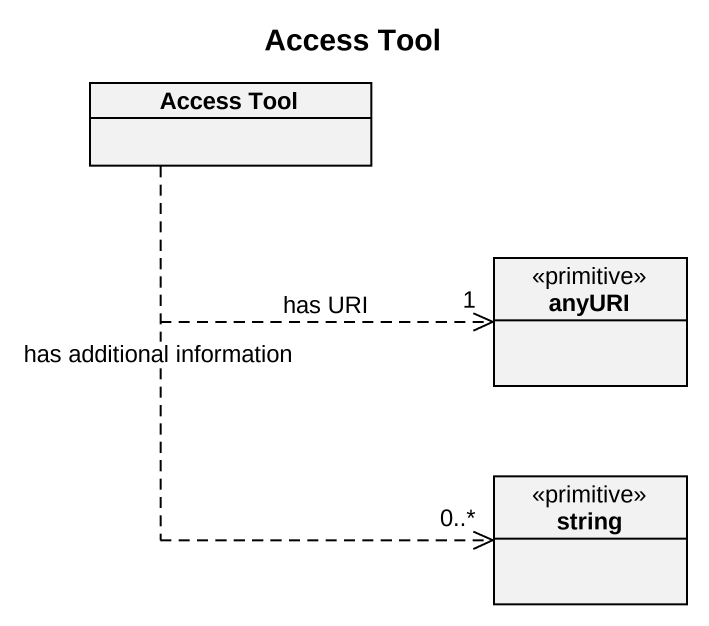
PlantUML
@startuml
title Access Tool
hide circle
hide empty members
class "Access Tool" as Access_Tool
class anyURI <<primitive>>
class string <<primitive>>
Access_Tool .right.> "1" anyURI : has URI
Access_Tool ..> "0..*" string : has additional information
@enduml
